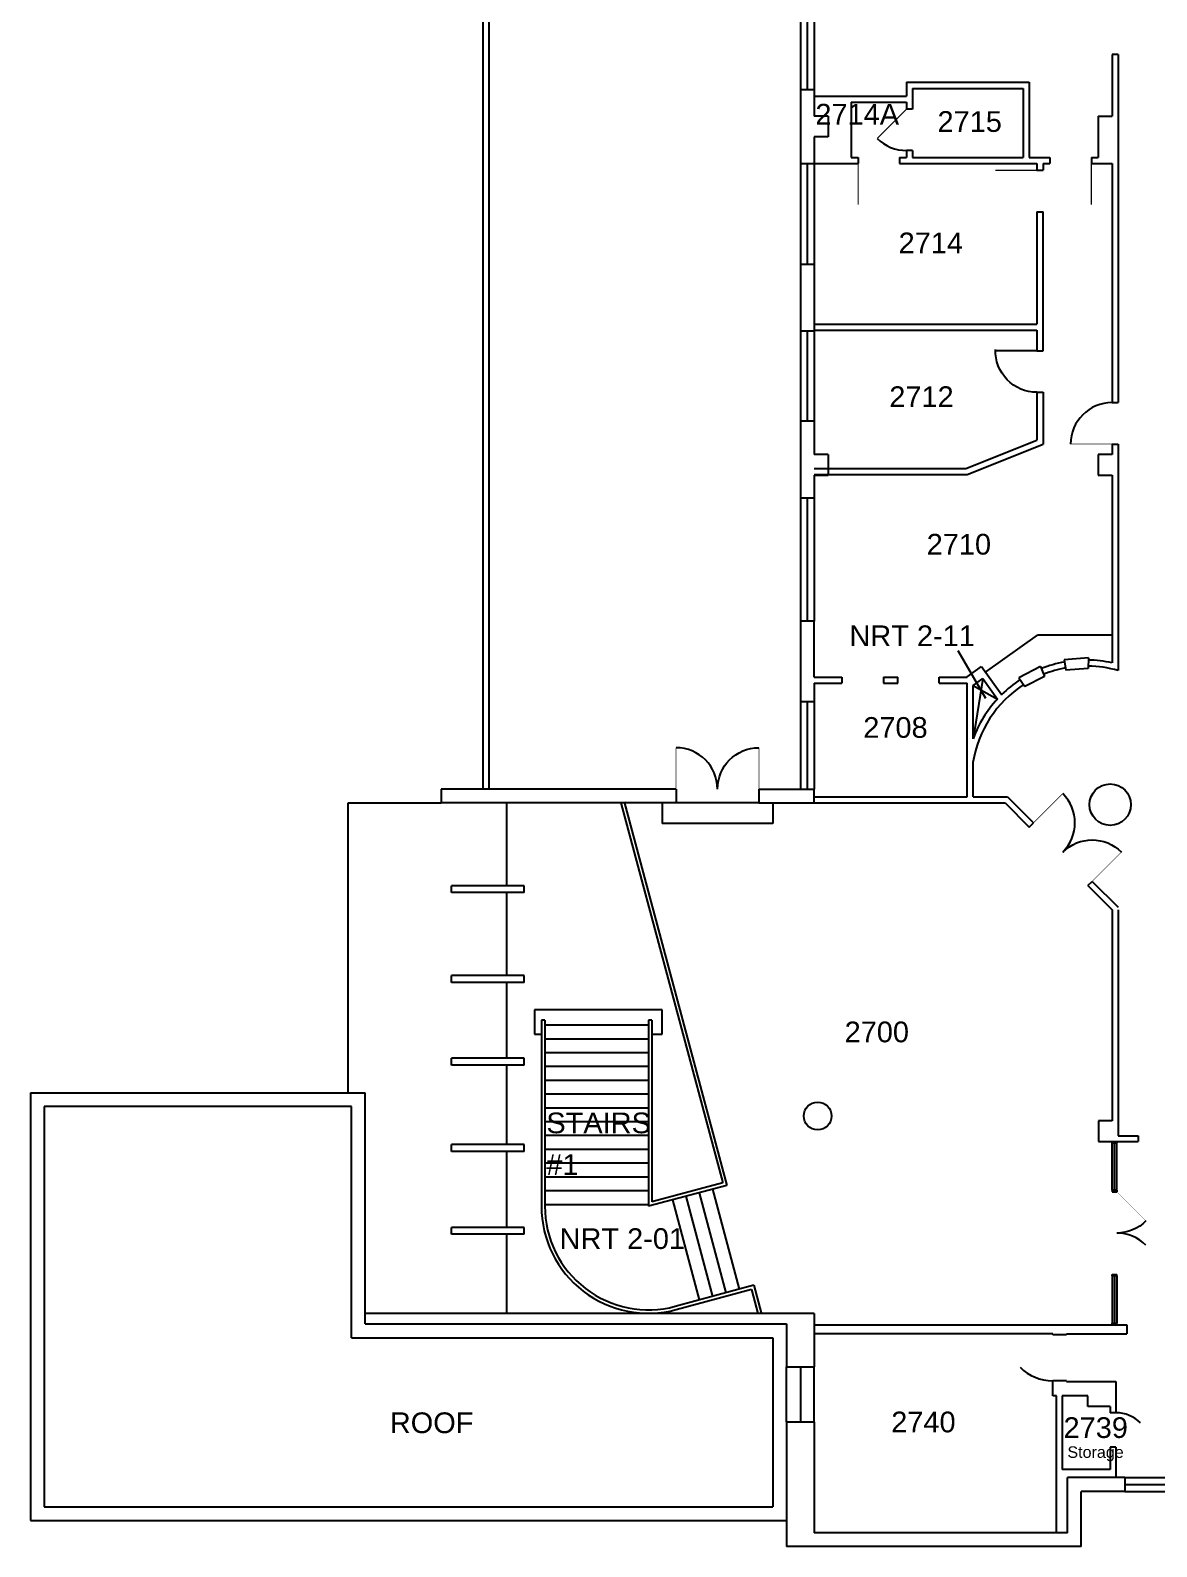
# Model space of a CAD drawing. Extents: x 1022 to 4599, y 252 to 3211.
# Drawn here: x 1022 to 2001, y 787 to 2106 of the extents above; entities that cross this region are included whole.
import ezdxf
from ezdxf.enums import TextEntityAlignment as Align

# ---------------------------------------------------------------- set-up
doc = ezdxf.new("R2010")
doc.units = 0
doc.header["$LTSCALE"] = 96
doc.header["$MEASUREMENT"] = 0
doc.layers.get('0').update_dxf_attribs({"linetype": 'CONTINUOUS'})
for name, color, linetype in [('A-ANNO-RNUM', 4, 'CONTINUOUS'), ('A-ANNO-TEXT', 4, 'CONTINUOUS'), ('A-ANNO-TEXT-CTC', 181, 'CONTINUOUS'), ('A-DOOR', 2, 'CONTINUOUS'), ('A-FLOR-CASE', 3, 'CONTINUOUS'), ('A-FLOR-SHFT', 1, 'CONTINUOUS'), ('A-FLOR-STRS', 2, 'CONTINUOUS'), ('A-GLAZ', 2, 'CONTINUOUS'), ('A-ROOF', 1, 'CONTINUOUS'), ('A-WALL-FULL', 6, 'CONTINUOUS'), ('A-WALL-SILL', 1, 'CONTINUOUS'), ('DEF', 31, 'CONTINUOUS')]:
    doc.layers.add(name, color=color, linetype=linetype)
doc.styles.add('ARIAL', font='arial.ttf')

# ---------------------------------------------------------------- blocks, each defined once
blk = doc.blocks.new('DL')
at = {"layer": 'A-DOOR', "const_width": 0.0156}
blk.add_lwpolyline([(-1, 0), (0, 0)], dxfattribs=at)
at = {"layer": 'A-DOOR'}
blk.add_arc((0, 0), 1, 90, 180, dxfattribs=at)
blk = doc.blocks.new('DR')
at = {"layer": 'A-DOOR'}
blk.add_lwpolyline([(0, 0, 0.0278, 0.0278, 0), (0, 1, 0, 0, 0.414214), (-1, 0, 0, 0, 0.414214)], format="xyseb", dxfattribs=at)
blk = doc.blocks.new('90S1')
blk.add_line((-0.5, 0), (-0.5, 1))
blk.add_arc((-0.5, 0), 1, 0, 91.707)
blk = doc.blocks.new('PP-FP02$0$DOOR-E')
at = {"const_width": 0.001}
blk.add_lwpolyline([(0, 0), (-0.707, 0.707)], dxfattribs=at)
blk.add_arc((0, 0), 1, 135, 180)

msp = doc.modelspace()

# ---------------------------------------------------------------- linework, layer by layer
at = {"layer": 'A-ANNO-TEXT-CTC'}
msp.add_line((1827.9, 1566.5), (1851.8, 1525), dxfattribs=at)
at = {"layer": 'A-DOOR', "const_width": 1}
msp.add_lwpolyline([(1783.2, 2037.2), (1757.8, 2011.8)], dxfattribs=at)
at = {"layer": 'A-DOOR'}
msp.add_arc((1783.2, 2037.2), 36, 225, 270, dxfattribs=at)
at = {"layer": 'A-FLOR-CASE'}
for p, q in [((1851.9, 1547.7), (1896.9, 1579.7)), ((1961.8, 1579.7), (1896.9, 1579.7)), ((1571, 1434), (1571, 1416)), ((1655, 1434), (1583, 1434)), ((1667, 1434), (1667, 1416)), ((1667, 1416), (1571, 1416))]:
    msp.add_line(p, q, dxfattribs=at)
at = {"layer": 'A-FLOR-SHFT'}
for points in [[(1849.4, 1542.2), (1841, 1489.7)], [(1841, 1536.2), (1862.2, 1524.3)]]:
    msp.add_lwpolyline(points, dxfattribs=at)
at = {"layer": 'A-FLOR-STRS'}
for p, q in [((1535, 1434), (1623.5, 1103.7)), ((1537.9, 1434.8), (1627.2, 1101.5)), ((1571, 1254), (1460, 1254)), ((1460, 1254), (1460, 1233)), ((1571, 1233), (1571, 1254)), ((1466, 1245), (1466, 1083.3)), ((1469, 1245), (1466, 1245)), ((1469, 1245), (1469, 1083.3)), ((1469, 1241), (1559, 1241)), ((1559, 1245), (1559, 1083.3)), ((1562, 1245), (1559, 1245)), ((1562, 1245), (1562, 1087.2)), ((1460, 1233), (1466, 1233)), ((1469, 1229), (1559, 1229)), ((1562, 1233), (1571, 1233)), ((1469, 1217), (1559, 1217)), ((1469, 1205), (1559, 1205)), ((1469, 1193), (1559, 1193)), ((1469, 1181), (1559, 1181)), ((1469, 1169), (1559, 1169)), ((1469, 1157), (1559, 1157)), ((1469, 1145), (1559, 1145)), ((1469, 1133), (1559, 1133)), ((1469, 1121), (1559, 1121)), ((1469, 1109), (1559, 1109)), ((1469, 1097), (1559, 1097)), ((1627.2, 1101.5), (1559, 1083.3)), ((1623.5, 1103.7), (1562, 1087.2)), ((1603, 1095.1), (1626.3, 1008.1)), ((1614.6, 1098.2), (1637.9, 1011.3)), ((1469, 1085), (1559, 1085)), ((1579.9, 1088.9), (1603.1, 1001.9)), ((1591.4, 1092), (1614.7, 1005)), ((1650.5, 1014.6), (1582.3, 996.3)), ((1648.4, 1010.9), (1583.1, 993.4)), ((1648.4, 1010.9), (1654, 990)), ((1650.5, 1014.6), (1656.9, 990.8))]:
    msp.add_line(p, q, dxfattribs=at)
for radius in [93, 90]:
    msp.add_arc((1559, 1083.3), radius, 180, 285, dxfattribs=at)
at = {"layer": 'A-GLAZ'}
for p, q in [((1697, 2124), (1697, 2054)), ((1697, 1990), (1697, 1902)), ((1697, 1844), (1697, 1766)), ((1697, 1699), (1697, 1592)), ((1697, 1522), (1697, 1446)), ((1436, 1362), (1436, 1434)), ((1436, 1284), (1436, 1356)), ((1436, 1212), (1436, 1278)), ((1436, 1137), (1436, 1206)), ((1963.8, 1097.2), (1963.8, 1138.4)), ((1436, 1065), (1436, 1131)), ((1436, 990), (1436, 1059)), ((1963.8, 1022.7), (1963.8, 981.6)), ((1691, 943.8), (1691, 895.8)), ((1973, 841.4), (2057, 841.4))]:
    msp.add_line(p, q, dxfattribs=at)
at = {"layer": 'A-ROOF'}
for p, q in [((1415, 2552), (1415, 1446)), ((1420.2, 2543), (1420.2, 1446)), ((1298, 1182), (1298, 1434)), ((1298, 1434), (1379, 1434)), ((1022, 1182), (1313, 1182)), ((1022, 1182), (1022, 810)), ((1313, 981), (1313, 1182)), ((1301, 1170), (1034, 1170)), ((1034, 1170), (1034, 822)), ((1301, 969), (1301, 1170)), ((1301, 969), (1667, 969)), ((1667, 969), (1667, 822)), ((1034, 822), (1667, 822)), ((1022, 810), (1679, 810))]:
    msp.add_line(p, q, dxfattribs=at)
at = {"layer": 'A-WALL-FULL'}
for p, q in [((1967, 2084.8), (1961.8, 2084.8)), ((1961.8, 2084.8), (1961.8, 2031.2)), ((1967, 2084.8), (1967, 1782)), ((1783.2, 2060.5), (1783.2, 2048.5)), ((1783.2, 2060.5), (1889.8, 2060.5)), ((1889.8, 2060.5), (1889.8, 1995.2)), ((1703, 2054), (1691, 2054)), ((1691, 2054), (1691, 1990)), ((1703, 2054), (1703, 2031)), ((1703, 2048.5), (1783.2, 2048.5)), ((1788.5, 2055.2), (1788.5, 2037.2)), ((1788.5, 2055.2), (1884.5, 2055.2)), ((1884.5, 2055.2), (1884.5, 1995.2)), ((1715, 2031), (1703, 2031)), ((1715, 2031), (1715, 2013)), ((1735.2, 2043.2), (1735.2, 1995.2)), ((1735.2, 2043.2), (1783.2, 2043.2)), ((1783.2, 2043.2), (1783.2, 2037.2)), ((1788.5, 2037.2), (1783.2, 2037.2)), ((1949.8, 2031.2), (1961.8, 2031.2)), ((1949.8, 2031.2), (1949.8, 1995.2)), ((1703, 2013), (1703, 1990)), ((1715, 2013), (1703, 2013)), ((1735.2, 1995.2), (1741.2, 1995.2)), ((1741.2, 1995.2), (1741.2, 1990)), ((1777.2, 1995.2), (1777.2, 1990)), ((1777.2, 1995.2), (1783.2, 1995.2)), ((1788.5, 2001.2), (1783.2, 2001.2)), ((1783.2, 2001.2), (1783.2, 1995.2)), ((1788.5, 2001.2), (1788.5, 1995.2)), ((1788.5, 1995.2), (1884.5, 1995.2)), ((1889.8, 1995.2), (1907.8, 1995.2)), ((1907.8, 1995.2), (1907.8, 1990)), ((1943.8, 1995.2), (1943.8, 1990)), ((1943.8, 1995.2), (1949.8, 1995.2)), ((1691, 1990), (1741.2, 1990)), ((1777.2, 1990), (1896.5, 1990)), ((1896.5, 1990), (1896.5, 1984)), ((1896.5, 1984), (1901.8, 1984)), ((1901.8, 1990), (1901.8, 1984)), ((1901.8, 1990), (1907.8, 1990)), ((1943.8, 1990), (1961.8, 1990)), ((1961.8, 1990), (1961.8, 1782)), ((1896.5, 1948), (1901.8, 1948)), ((1896.5, 1948), (1896.5, 1850.2)), ((1901.8, 1827), (1901.8, 1948)), ((1703, 1902), (1691, 1902)), ((1691, 1902), (1691, 1844)), ((1703, 1902), (1703, 1844)), ((1703, 1850.2), (1896.5, 1850.2)), ((1703, 1844), (1691, 1844)), ((1703, 1845), (1896.5, 1845)), ((1896.5, 1845), (1896.5, 1827)), ((1896.5, 1827), (1901.8, 1827)), ((1896.5, 1791), (1896.5, 1749.5)), ((1896.5, 1791), (1901.8, 1791)), ((1901.8, 1791), (1901.8, 1746)), ((1961.8, 1782), (1967, 1782)), ((1703, 1766), (1691, 1766)), ((1691, 1766), (1691, 1699)), ((1703, 1766), (1703, 1737)), ((1834.7, 1724.7), (1896.5, 1749.5)), ((1835.8, 1719.4), (1901.8, 1746)), ((1961.8, 1746), (1961.8, 1737)), ((1961.8, 1746), (1967, 1746)), ((1967, 1746), (1967, 1549)), ((1715, 1737), (1703, 1737)), ((1715, 1737), (1715, 1719)), ((1949.8, 1737), (1949.8, 1719)), ((1961.8, 1737), (1949.8, 1737)), ((1703, 1724.7), (1834.7, 1724.7)), ((1703, 1719.4), (1835.8, 1719.4)), ((1703, 1719), (1715, 1719)), ((1703, 1719), (1703, 1699)), ((1949.8, 1719), (1961.8, 1719)), ((1961.8, 1719), (1961.8, 1555.7)), ((1703, 1699), (1691, 1699)), ((1703, 1592), (1691, 1592)), ((1691, 1592), (1691, 1522)), ((1703, 1543.3), (1703, 1592)), ((1703, 1543.3), (1727.1, 1543.3)), ((1727.1, 1543.3), (1727.1, 1538.1)), ((1763.1, 1543.3), (1775.6, 1543.3)), ((1763.1, 1543.3), (1763.1, 1538.1)), ((1775.6, 1538.1), (1775.6, 1543.3)), ((1811.6, 1543.3), (1835.8, 1543.3)), ((1811.6, 1538.1), (1811.6, 1543.3)), ((1835.8, 1543.5), (1848.5, 1552.5)), ((1848.5, 1552.5), (1865.9, 1528.1)), ((1703, 1538.1), (1703, 1522)), ((1703, 1538.1), (1727.1, 1538.1)), ((1763.1, 1538.1), (1775.6, 1538.1)), ((1811.6, 1538.1), (1835.8, 1538.1)), ((1835.8, 1439.2), (1835.8, 1538.1)), ((1841, 1536.2), (1849.4, 1542.2)), ((1841, 1489.7), (1841, 1536.2)), ((1849.4, 1542.2), (1862.2, 1524.3)), ((1703, 1522), (1691, 1522)), ((1841, 1439.2), (1841, 1469)), ((1379, 1446), (1379, 1434)), ((1583, 1446), (1379, 1446)), ((1583, 1446), (1583, 1434)), ((1655, 1446), (1703, 1446)), ((1655, 1446), (1655, 1434)), ((1703, 1434), (1703, 1446)), ((1703, 1439.2), (1835.8, 1439.2)), ((1841, 1439.2), (1871, 1439.2)), ((1871, 1439.2), (1893.5, 1416.7)), ((1583, 1434), (1379, 1434)), ((1655, 1434), (1868.8, 1434)), ((1868.8, 1434), (1889.8, 1413)), ((1889.8, 1413), (1893.5, 1416.7)), ((1388, 1356), (1388, 1362)), ((1451, 1362), (1388, 1362)), ((1451, 1356), (1451, 1362)), ((1940.7, 1362.1), (1944.5, 1365.8)), ((1940.7, 1362.1), (1961.8, 1341.1)), ((1944.5, 1365.8), (1967, 1343.3)), ((1451, 1356), (1388, 1356)), ((1961.8, 1341.1), (1961.8, 1157.7)), ((1967, 1341.1), (1967, 1144.7)), ((1451, 1284), (1388, 1284)), ((1388, 1278), (1388, 1284)), ((1451, 1278), (1451, 1284)), ((1451, 1278), (1388, 1278)), ((1451, 1212), (1388, 1212)), ((1388, 1206), (1388, 1212)), ((1451, 1206), (1388, 1206)), ((1451, 1206), (1451, 1212)), ((1961.8, 1157.7), (1950, 1157.7)), ((1950, 1157.7), (1950, 1139.7)), ((1451, 1137), (1388, 1137)), ((1388, 1131), (1388, 1137)), ((1451, 1131), (1451, 1137)), ((1950, 1139.7), (1984.5, 1139.7)), ((1950, 1139.7), (1962, 1139.7)), ((1967, 1144.7), (1984.5, 1144.7)), ((1984.5, 1144.7), (1984.5, 1139.7)), ((1451, 1131), (1388, 1131)), ((1451, 1065), (1388, 1065)), ((1388, 1059), (1388, 1065)), ((1451, 1059), (1388, 1059)), ((1451, 1059), (1451, 1065)), ((1703, 990), (1313, 990)), ((1703, 990), (1703, 943.8)), ((1313, 981), (1679, 981)), ((1679, 981), (1679, 943.8)), ((1703, 980.3), (1969.3, 980.3)), ((1961, 980.3), (1974.6, 980.3)), ((1974.6, 980.3), (1974.6, 972.3)), ((1910.2, 972.3), (1703, 972.3)), ((1910.2, 972.3), (1910.2, 971.6)), ((1922.2, 971.6), (1910.2, 971.6)), ((1922.2, 972.3), (1974.6, 972.3)), ((1922.2, 972.3), (1922.2, 971.6)), ((1679, 943.8), (1703, 943.8)), ((1910.2, 918.4), (1910.2, 931.6)), ((1922.2, 931.6), (1910.2, 931.6)), ((1922.2, 931.6), (1922.2, 930.9)), ((1922.2, 931.1), (1965.2, 931.1)), ((1965.2, 931.1), (1965.2, 903.8)), ((1913.6, 918.4), (1910.2, 918.4)), ((1913.6, 799.4), (1913.6, 918.4)), ((1918.5, 918.6), (1918.5, 854.4)), ((1940.6, 918.6), (1918.5, 918.6)), ((1940.6, 909.1), (1940.6, 918.6)), ((1960, 909.1), (1940.6, 909.1)), ((1960, 909.1), (1960, 903.8)), ((1965.2, 903.8), (1960, 903.8)), ((1679, 895.8), (1703, 895.8)), ((1679, 895.8), (1679, 787.4)), ((1703, 895.8), (1703, 799.4)), ((1960, 873.8), (1960, 854.4)), ((1965.2, 873.8), (1960, 873.8)), ((1965.2, 873.8), (1965.2, 847.4)), ((1960, 854.4), (1918.5, 854.4)), ((1973, 847.4), (1923, 847.4)), ((1923, 799.4), (1923, 847.4)), ((1973, 847.4), (1973, 835.4)), ((1973, 835.4), (1935, 835.4)), ((1935, 787.4), (1935, 835.4)), ((1923, 799.4), (1703, 799.4)), ((1935, 787.4), (1679, 787.4))]:
    msp.add_line(p, q, dxfattribs=at)
for centre, radius in [((1960.2, 1432.5), 18), ((1706, 1161.8), 12)]:
    msp.add_circle(centre, radius, dxfattribs=at)
for radius, start, end in [(104.8, 100.3881, 111.7581), (104.8, 77.6481, 89.0181), (99.6, 100.3881, 111.7581), (99.6, 73.8636, 89.0181), (99.6, 123.1281, 170.961), (104.8, 123.1281, 134.4981), (104.8, 137.4168, 159.7374)]:
    msp.add_arc((1939.3, 1453.4), radius, start, end, dxfattribs=at)
at = {"layer": 'A-WALL-SILL'}
for p, q in [((1691, 2124), (1691, 2054)), ((1703, 2124), (1703, 2054)), ((1691, 1990), (1691, 1902)), ((1703, 1990), (1703, 1902)), ((1691, 1844), (1691, 1766)), ((1703, 1844), (1703, 1766)), ((1691, 1699), (1691, 1592)), ((1703, 1699), (1703, 1592)), ((1941.2, 1560.2), (1920.1, 1558.4)), ((1920.1, 1558.4), (1921.7, 1549.3)), ((1941.2, 1560.2), (1941, 1550.9)), ((1899.7, 1552.6), (1880.9, 1542.8)), ((1880.9, 1542.8), (1886, 1535.1)), ((1903.2, 1544), (1886, 1535.1)), ((1899.7, 1552.6), (1903.2, 1544)), ((1941, 1550.9), (1921.7, 1549.3)), ((1691, 1522), (1691, 1446)), ((1703, 1522), (1703, 1446)), ((1961.8, 1139.7), (1961.8, 1138.4)), ((1961.8, 1138.4), (1965.8, 1138.4)), ((1961.8, 1097.2), (1961.8, 1138.4)), ((1965.8, 1139.7), (1965.8, 1138.4)), ((1965.8, 1097.2), (1965.8, 1138.4)), ((1961.8, 1097.2), (1961.8, 1096)), ((1965.8, 1097.2), (1961.8, 1097.2)), ((1961.8, 1096), (1965.8, 1096)), ((1965.8, 1097.2), (1965.8, 1096)), ((1961.8, 1022.7), (1961.8, 1024)), ((1961.8, 1024), (1965.8, 1024)), ((1961.8, 1022.7), (1961.8, 981.6)), ((1965.8, 1022.7), (1961.8, 1022.7)), ((1965.8, 1022.7), (1965.8, 1024)), ((1965.8, 1022.7), (1965.8, 981.6)), ((1961.8, 980.3), (1961.8, 981.6)), ((1961.8, 981.6), (1965.8, 981.6)), ((1965.8, 980.3), (1965.8, 981.6)), ((1679, 895.8), (1679, 943.8)), ((1703, 895.8), (1703, 943.8)), ((1973, 847.4), (2057, 847.4)), ((1973, 835.4), (2057, 835.4))]:
    msp.add_line(p, q, dxfattribs=at)

# ---------------------------------------------------------------- block references
at = {"layer": 'A-DOOR'}
for name, p, xscale, yscale, zscale, rotation in [('DR', (1961.8, 2120.8), 36, 36, 36, 90), ('DR', (1741.2, 1990), 36, 36, 36, 180), ('DR', (1896.5, 1984), 36, 36, 36, 90), ('DR', (1943.8, 1990), -36, 36, 36, 180), ('90S1', (1896.5, 1809), 36, -36, 36, 270), ('DL', (1583, 1446), 36, 36, 36, 270), ('DL', (1655, 1446), -36, 36, 36, 90), ('DL', (1893.5, 1416.7), 36, 36, 36, 225), ('DL', (1944.5, 1365.8), -36, 36, 36, 45), ('PP-FP02$0$DOOR-E', (1984.5, 1144.7), -36, 36, 35.99999999999964, 359.9999999999994), ('PP-FP02$0$DOOR-E', (1965.8, 1096), -36, 36, 35.99999999999964, 270), ('PP-FP02$0$DOOR-E', (1965.8, 1024), 36.00000000000001, 36.00000000000001, 36.00000000000001, 270), ('PP-FP02$0$DOOR-E', (1910.2, 971.6), 40.00000000000013, 40.00000000000013, 40.00000000000013, 90), ('PP-FP02$0$DOOR-E', (1965.2, 873.8), 29.99999999999966, 29.99999999999966, 29.99999999999966, 270)]:
    msp.add_blockref(name, p, dxfattribs=dict(at, xscale=xscale, yscale=yscale, zscale=zscale, rotation=rotation))
at = {"layer": 'A-DOOR', "xscale": 36, "yscale": 36, "zscale": 36}
msp.add_blockref('DL', (1961.8, 1746), dxfattribs=at)

# ---------------------------------------------------------------- texts
at = {"layer": 'A-ANNO-RNUM', "style": 'ARIAL'}
for s, p in [('2715', (1838.1, 2026.4)), ('2714', (1804.3, 1921)), ('2712', (1796.2, 1787.3)), ('2710', (1828.7, 1658.9)), ('2708', (1773.6, 1499.6)), ('2700', (1757.4, 1234.9)), ('2740', (1797.9, 895.8))]:
    msp.add_text(s, height=18, dxfattribs=at).set_placement(p, align=Align.MIDDLE)
msp.add_text('#1', height=18, dxfattribs=at).set_placement((1470.3, 1110.6))
at = {"layer": 'A-ANNO-TEXT', "style": 'ARIAL'}
for s, p in [('STAIRS', (1470.3, 1146.8)), ('ROOF', (1334.3, 886.1))]:
    msp.add_text(s, height=18, dxfattribs=at).set_placement(p)
at = {"layer": 'A-ANNO-TEXT-CTC', "style": 'ARIAL'}
for s, p in [('2714A', (1740.4, 2032.9)), ('2739', (1947.6, 890.9))]:
    msp.add_text(s, height=18, dxfattribs=at).set_placement(p, align=Align.MIDDLE)
for s, p in [('NRT 2-11', (1733.6, 1570.3)), ('NRT 2-01', (1481.8, 1046.2))]:
    msp.add_text(s, height=18, dxfattribs=at).set_placement(p)
at = {"layer": 'DEF', "style": 'ARIAL'}
msp.add_text('Storage', height=10, dxfattribs=at).set_placement((1923, 864.6))

doc.saveas('drawing.dxf')
